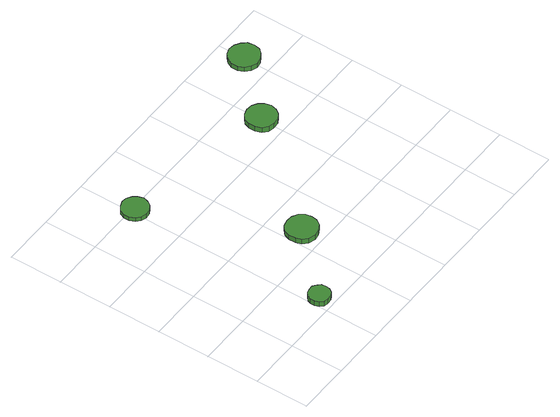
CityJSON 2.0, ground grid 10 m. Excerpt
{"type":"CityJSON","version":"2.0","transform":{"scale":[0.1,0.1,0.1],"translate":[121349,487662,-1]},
"CityObjects":{
"tree1":{"type":"SolitaryVegetationObject","attributes":{"function":"something"}},
"tree2":{"type":"SolitaryVegetationObject","attributes":{"function":"something"},"geometry":[{"type":"MultiSurface","lod":"1","boundaries":[[[0,1,2,3,4,5,6,7,8,9,10,11,12,13,14]],[[15,16,17,18,19,20,21,22,23,24,25,26,27,28,29]],[[0,29,28,1]],[[1,28,27,2]],[[2,27,26,3]],[[3,26,25,4]],[[4,25,24,5]],[[5,24,23,6]],[[6,23,22,7]],[[7,22,21,8]],[[8,21,20,9]],[[9,20,19,10]],[[10,19,18,11]],[[11,18,17,12]],[[12,17,16,13]],[[13,16,15,14]],[[14,15,29,0]]]}]},
"tree3":{"type":"SolitaryVegetationObject","attributes":{"function":"something"},"geometry":[{"type":"MultiSurface","lod":"1","boundaries":[[[30,31,32,33,34,35,36,37,38,39,40,41,42,43,44]],[[45,46,47,48,49,50,51,52,53,54,55,56,57,58,59]],[[30,59,58,31]],[[31,58,57,32]],[[32,57,56,33]],[[33,56,55,34]],[[34,55,54,35]],[[35,54,53,36]],[[36,53,52,37]],[[37,52,51,38]],[[38,51,50,39]],[[39,50,49,40]],[[40,49,48,41]],[[41,48,47,42]],[[42,47,46,43]],[[43,46,45,44]],[[44,45,59,30]]]}]},
"tree4":{"type":"SolitaryVegetationObject","attributes":{"function":"something"},"geometry":[{"type":"MultiSurface","lod":"1","boundaries":[[[60,61,62,63,64,65,66,67,68,69,70,71,72,73,74]],[[75,76,77,78,79,80,81,82,83,84,85,86,87,88,89]],[[60,89,88,61]],[[61,88,87,62]],[[62,87,86,63]],[[63,86,85,64]],[[64,85,84,65]],[[65,84,83,66]],[[66,83,82,67]],[[67,82,81,68]],[[68,81,80,69]],[[69,80,79,70]],[[70,79,78,71]],[[71,78,77,72]],[[72,77,76,73]],[[73,76,75,74]],[[74,75,89,60]]]}]},
"tree5":{"type":"SolitaryVegetationObject","attributes":{"function":"something"},"geometry":[{"type":"MultiSurface","lod":"1","boundaries":[[[90,91,92,93,94,95,96,97,98,99,100,101,102,103,104]],[[105,106,107,108,109,110,111,112,113,114,115,116,117,118,119]],[[90,119,118,91]],[[91,118,117,92]],[[92,117,116,93]],[[93,116,115,94]],[[94,115,114,95]],[[95,114,113,96]],[[96,113,112,97]],[[97,112,111,98]],[[98,111,110,99]],[[99,110,109,100]],[[100,109,108,101]],[[101,108,107,102]],[[102,107,106,103]],[[103,106,105,104]],[[104,105,119,90]]]}]},
"tree6":{"type":"SolitaryVegetationObject","attributes":{"function":"something"},"geometry":[{"type":"MultiSurface","lod":"1","boundaries":[[[120,121,122,123,124,125,126,127,128,129,130,131,132,133,134]],[[135,136,137,138,139,140,141,142,143,144,145,146,147,148,149]],[[120,149,148,121]],[[121,148,147,122]],[[122,147,146,123]],[[123,146,145,124]],[[124,145,144,125]],[[125,144,143,126]],[[126,143,142,127]],[[127,142,141,128]],[[128,141,140,129]],[[129,140,139,130]],[[130,139,138,131]],[[131,138,137,132]],[[132,137,136,133]],[[133,136,135,134]],[[134,135,149,120]]]}]}
},
"vertices":[
[138,28,19],[137,36,19],[132,42,19],[125,47,19],[116,47,19],[108,45,19],[102,39,19],[99,32,19],[99,24,19],[102,16,19],[108,10,19],[116,8,19],[125,9,19],[132,13,19],[137,20,19],[137,20,8],[132,13,8],[125,9,8],[116,8,8],[108,10,8],[102,16,8],[99,24,8],[99,32,8],[102,39,8],[108,45,8],[116,47,8],[125,47,8],[132,42,8],[137,36,8],[138,28,8],
[132,394,18],[129,404,18],[123,412,18],[114,418,18],[104,419,18],[94,415,18],[86,409,18],[82,399,18],[82,389,18],[86,379,18],[94,372,18],[104,369,18],[114,370,18],[123,375,18],[129,384,18],[129,384,9],[123,375,9],[114,370,9],[104,369,9],[94,372,9],[86,379,9],[82,389,9],[82,399,9],[86,409,9],[94,415,9],[104,419,9],[114,418,9],[123,412,9],[129,404,9],[132,394,9],
[257,140,19],[255,152,19],[248,162,19],[237,168,19],[225,169,19],[213,166,19],[204,158,19],[200,147,19],[200,134,19],[204,123,19],[213,115,19],[225,111,19],[237,113,19],[248,119,19],[255,129,19],[255,129,8],[248,119,8],[237,113,8],[225,111,8],[213,115,8],[204,123,8],[200,134,8],[200,147,8],[204,158,8],[213,166,8],[225,169,8],[237,168,8],[248,162,8],[255,152,8],[257,140,8],
[429,344,19],[426,356,19],[419,365,19],[409,371,19],[397,372,19],[386,369,19],[377,361,19],[373,350,19],[373,338,19],[377,327,19],[386,319,19],[397,316,19],[409,317,19],[419,323,19],[426,332,19],[426,332,8],[419,323,8],[409,317,8],[397,316,8],[386,319,8],[377,327,8],[373,338,8],[373,350,8],[377,361,8],[386,369,8],[397,372,8],[409,371,8],[419,365,8],[426,356,8],[429,344,8],
[528,449,18],[526,461,18],[518,470,18],[508,476,18],[496,478,18],[485,474,18],[476,466,18],[471,455,18],[471,443,18],[476,432,18],[485,424,18],[496,420,18],[508,422,18],[518,428,18],[526,437,18],[526,437,8],[518,428,8],[508,422,8],[496,420,8],[485,424,8],[476,432,8],[471,443,8],[471,455,8],[476,466,8],[485,474,8],[496,478,8],[508,476,8],[518,470,8],[526,461,8],[528,449,8]
]}
